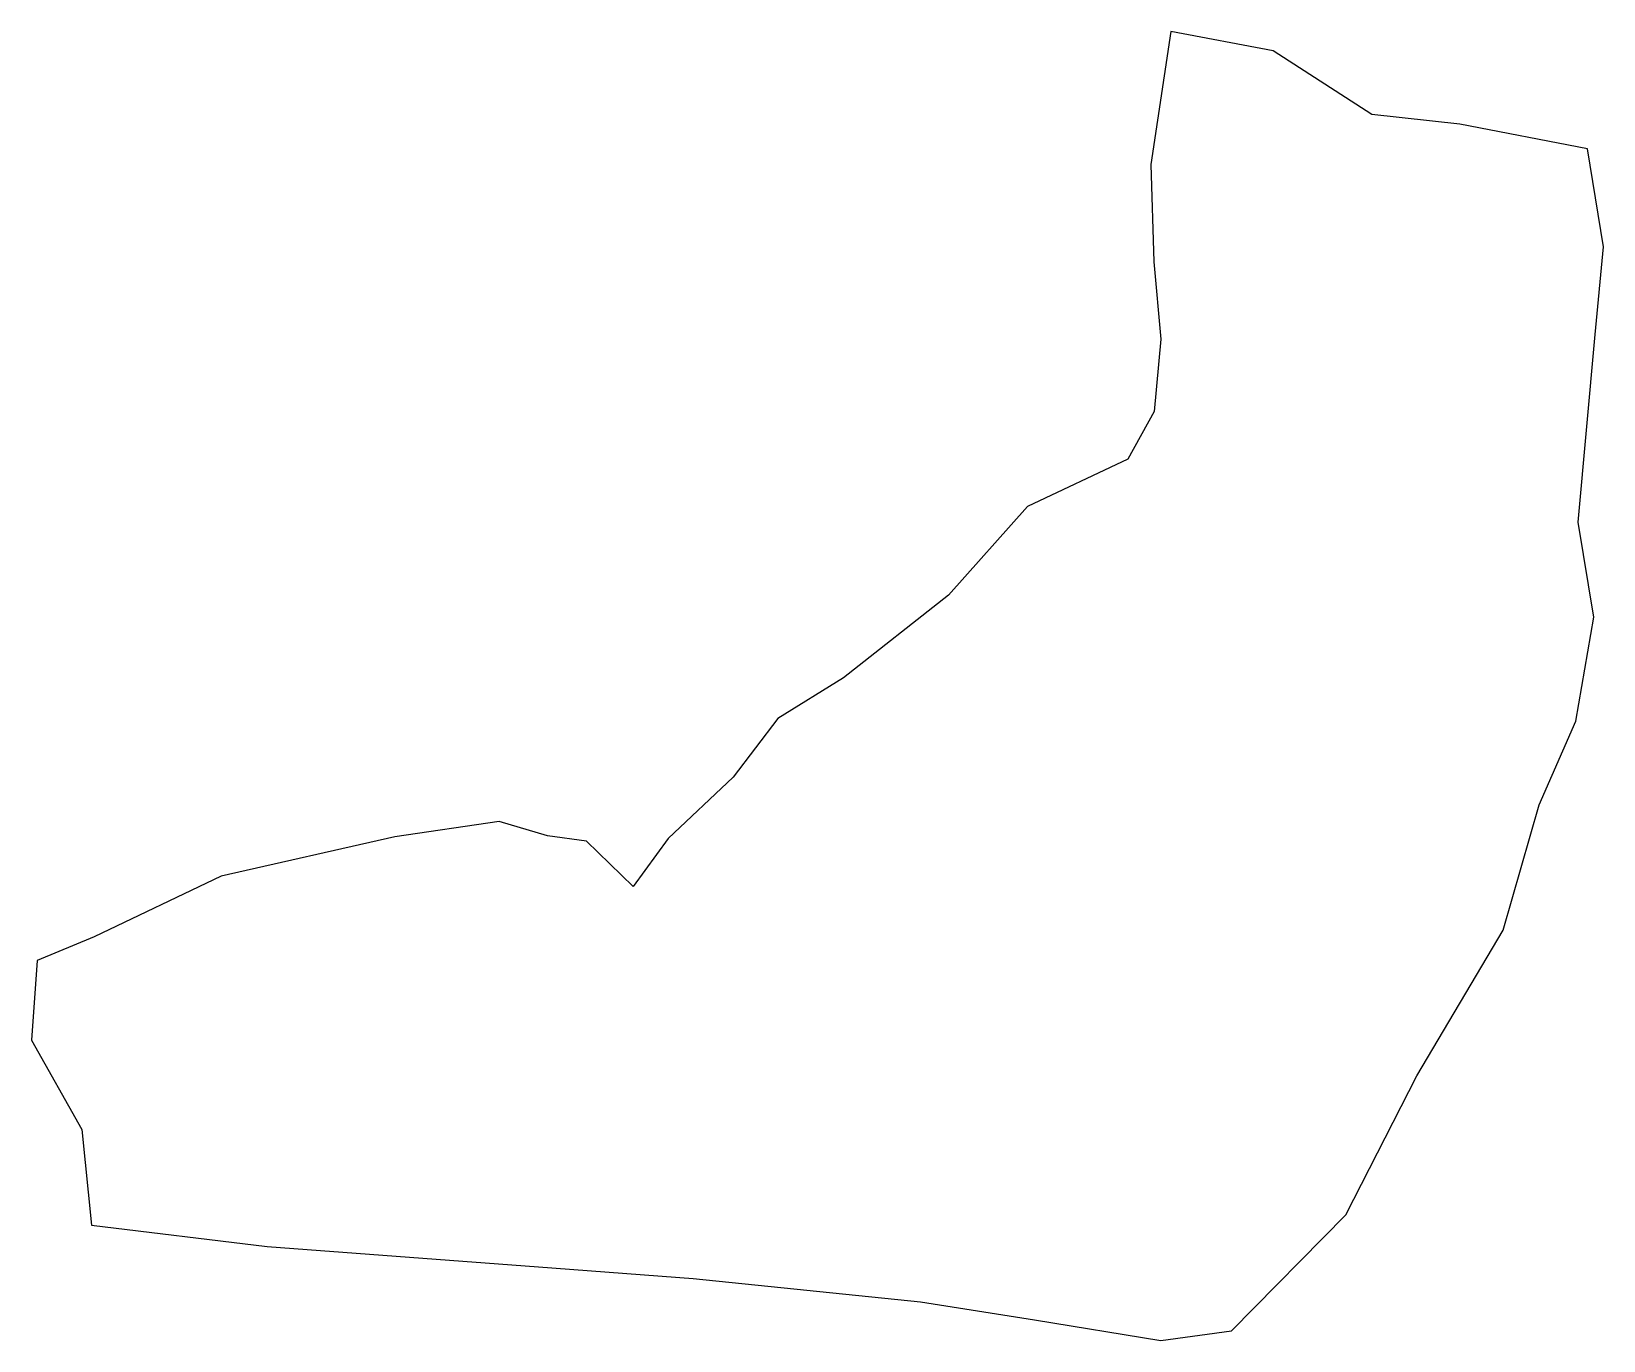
# Model space of a CAD drawing. Extents: x 552023 to 552315, y 9359295 to 9359538.
import ezdxf

# ---------------------------------------------------------------- set-up
doc = ezdxf.new("R2010")
doc.units = 0
doc.layers.add('POLIGONO_PERFURACAO', color=7, linetype='CONTINUOUS')

msp = doc.modelspace()

# ---------------------------------------------------------------- linework, layer by layer
at = {"layer": 'POLIGONO_PERFURACAO'}
for p, q in [((552234.415962, 9359538.444104), (552230.69299, 9359513.725327)), ((552253.452271, 9359534.862918), (552234.415962, 9359538.444104)), ((552271.798776, 9359523.006964), (552253.452271, 9359534.862918)), ((552288.158, 9359521.207844), (552271.798776, 9359523.006964)), ((552311.87632, 9359516.643348), (552288.158, 9359521.207844)), ((552314.859172, 9359498.399042), (552311.87632, 9359516.643348)), ((552230.69299, 9359513.725327), (552231.233976, 9359495.611901)), ((552313.313059, 9359482.106306), (552314.859172, 9359498.399042)), ((552231.233976, 9359495.611901), (552232.544903, 9359481.221803)), ((552232.544903, 9359481.221803), (552231.307246, 9359467.807593)), ((552310.162702, 9359447.258141), (552313.313059, 9359482.106306)), ((552231.307246, 9359467.807593), (552226.429327, 9359458.932523)), ((552226.429327, 9359458.932523), (552207.740421, 9359450.167706)), ((552207.740421, 9359450.167706), (552193.087106, 9359433.657189)), ((552313.02191, 9359429.550791), (552310.162702, 9359447.258141)), ((552193.087106, 9359433.657189), (552173.518922, 9359418.289652)), ((552309.720733, 9359410.262725), (552313.02191, 9359429.550791)), ((552173.518922, 9359418.289652), (552161.310672, 9359410.717918)), ((552161.310672, 9359410.717918), (552153.001844, 9359399.859099)), ((552302.916951, 9359394.677044), (552309.720733, 9359410.262725)), ((552153.001844, 9359399.859099), (552140.94407, 9359388.425325)), ((552296.194734, 9359371.376479), (552302.916951, 9359394.677044)), ((552109.531242, 9359391.604678), (552090.131029, 9359388.755329)), ((552118.499089, 9359388.932308), (552109.531242, 9359391.604678)), ((552090.131029, 9359388.755329), (552057.802762, 9359381.465164)), ((552125.754187, 9359387.942443), (552118.499089, 9359388.932308)), ((552134.456927, 9359379.491659), (552125.754187, 9359387.942443)), ((552140.94407, 9359388.425325), (552134.456927, 9359379.491659)), ((552057.802762, 9359381.465164), (552034.235738, 9359370.163845)), ((552034.235738, 9359370.163845), (552023.623129, 9359365.75855)), ((552280.167061, 9359344.313687), (552296.194734, 9359371.376479)), ((552023.623129, 9359365.75855), (552022.544672, 9359350.966331)), ((552022.544672, 9359350.966331), (552031.914812, 9359334.377)), ((552266.968992, 9359318.497335), (552280.167061, 9359344.313687)), ((552031.914812, 9359334.377), (552033.68288, 9359316.551916)), ((552245.703325, 9359296.955346), (552266.968992, 9359318.497335)), ((552033.68288, 9359316.551916), (552066.356798, 9359312.634771)), ((552066.356798, 9359312.634771), (552116.799741, 9359308.81408)), ((552116.799741, 9359308.81408), (552145.57302, 9359306.642206)), ((552145.57302, 9359306.642206), (552187.850252, 9359302.336937)), ((552187.850252, 9359302.336937), (552209.026305, 9359298.997137)), ((552209.026305, 9359298.997137), (552232.555234, 9359295.130386)), ((552232.555234, 9359295.130386), (552245.703325, 9359296.955346))]:
    msp.add_line(p, q, dxfattribs=at)

doc.saveas('drawing.dxf')
